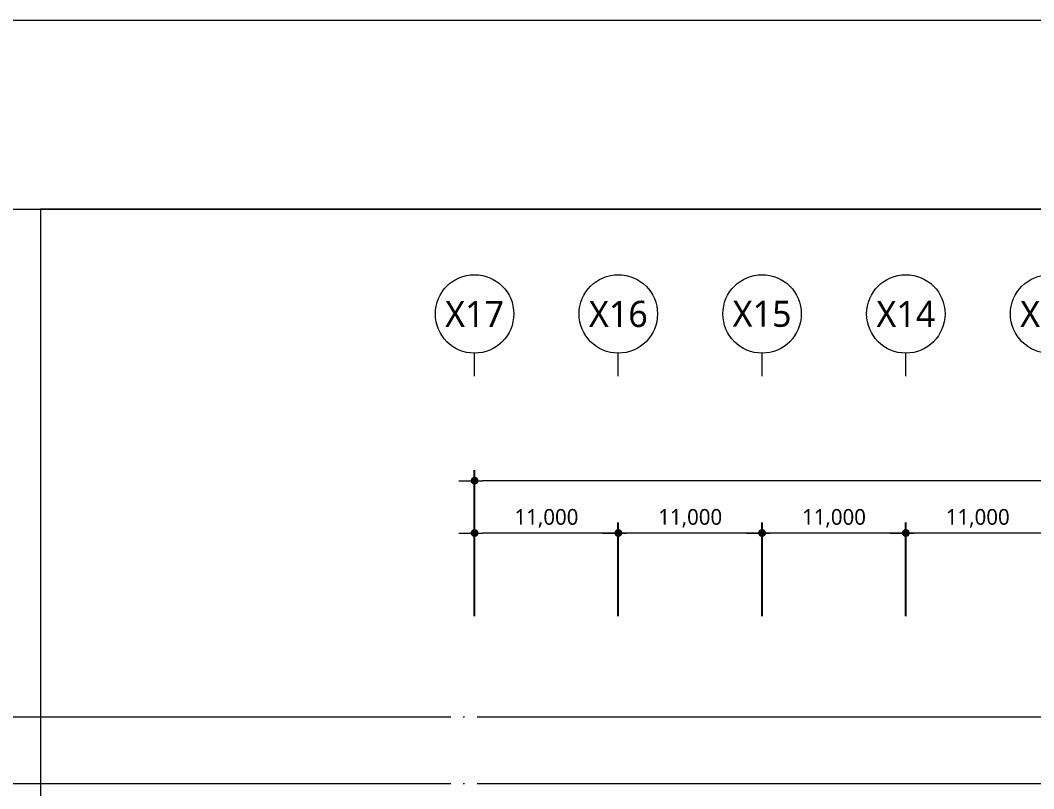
# Model space of a CAD drawing. Header units: millimetres. Extents: x 0 to 420000, y 0 to 297000.
# Drawn here: x 77252 to 154798, y 238250 to 297000 of the extents above; entities that cross this region are included whole.
import ezdxf
from ezdxf.enums import TextEntityAlignment as Align

# ---------------------------------------------------------------- set-up
doc = ezdxf.new("R2010")
doc.units = ezdxf.units.MM
doc.linetypes.add('CEN', pattern=[62, 60, -1, 0, -1])
doc.layers.get('Defpoints').update_dxf_attribs({"color": 140})
doc.layers.add('A-AXIS-LINE', color=1, linetype='CEN', lineweight=15)
doc.layers.add('A-XXXX-NPLT', color=144, linetype='Continuous', lineweight=15, plot=False)
doc.styles.add('HY울릉도L', font='')
doc.styles.add('맑은고딕', font='')
doc.styles.get('HY울릉도L').set_extended_font_data('HYwulM')
doc.styles.get('맑은고딕').set_extended_font_data('Malgun Gothic')
doc.dimstyles.new('CDIM', dxfattribs={"dimtxt": 3, "dimasz": 1.5, "dimexe": 2, "dimexo": 1, "dimgap": 1, "dimtad": 1, "dimdec": 0, "dimrnd": 0.5, "dimzin": 0, "dimdsep": 32, "dimlunit": 6, "dimtxsty": 'HY울릉도L', "dimblk1": '_CIDOT', "dimblk2": '_CIDOT', "dimsah": 1, "dimcen": 5.5, "dimclrd": 2, "dimclre": 2, "dimclrt": 7, "dimadec": 0, "dimazin": 0, "dimtfac": 1, "dimtdec": 0, "dimtix": 1, "dimtmove": 2, "dimatfit": 1, "dimldrblk": '_CIDOT', "dimfxl": 1, "dimtolj": 1, "dimtzin": 0, "dimlwd": -1, "dimarcsym": 0})

# ---------------------------------------------------------------- blocks, each defined once
blk = doc.blocks.new('axis(220316)')
at = {"layer": 'A-AXIS-LINE', "ltscale": 1000}
for p, q in [((4631788.1, -355868.7), (4955413.1, -355868.7)), ((4631788.1, -360968.7), (4955413.1, -360968.7))]:
    blk.add_line(p, q, dxfattribs=at)
blk = doc.blocks.new('_CIDOT')
at = {"color": 0, "linetype": 'ByBlock'}
blk.add_line((2, 0), (-1, 0), dxfattribs=at)
at = {"color": 0, "linetype": 'ByBlock', "const_width": 0.5}
blk.add_lwpolyline([(-0.25, 0, 1), (0.25, 0, 1)], format="xyb", close=True, dxfattribs=at)
blk = doc.blocks.new('*D134')
at = {"layer": 'A-XXXX-NPLT', "lineweight": -2, "transparency": 16777216}
for p, q in [((145013, 251450), (145013, 258600)), ((156013, 251450), (156013, 258600))]:
    blk.add_line(p, q, dxfattribs=at)
at = {"layer": 'A-XXXX-NPLT', "transparency": 16777216}
blk.add_line((155413, 257800), (145613, 257800), dxfattribs=at)
at = {"layer": 'Defpoints', "color": 0, "transparency": 16777216}
for p in [(145013, 257800), (145013, 251050), (156013, 251050)]:
    blk.add_point(p, dxfattribs=at)
at = {"layer": 'A-XXXX-NPLT', "transparency": 16777216, "xscale": 600, "yscale": 600, "zscale": 600}
for p, rotation in [((145013, 257800), 180.000000000097), ((156013, 257800), 9.696243807866267e-11)]:
    blk.add_blockref('_CIDOT', p, dxfattribs=dict(at, rotation=rotation))
at = {"layer": 'A-XXXX-NPLT', "color": 3, "transparency": 16777216, "insert": (150513, 258924), "char_height": 1200, "attachment_point": 5, "style": '맑은고딕'}
blk.add_mtext('\\A1;11,000', dxfattribs=at)
blk = doc.blocks.new('*D135')
at = {"layer": 'A-XXXX-NPLT', "lineweight": -2, "transparency": 16777216}
for p, q in [((134013, 251450), (134013, 258600)), ((145013, 251450), (145013, 258600))]:
    blk.add_line(p, q, dxfattribs=at)
at = {"layer": 'A-XXXX-NPLT', "transparency": 16777216}
blk.add_line((144413, 257800), (134613, 257800), dxfattribs=at)
at = {"layer": 'Defpoints', "color": 0, "transparency": 16777216}
for p in [(134013, 257800), (134013, 251050), (145013, 251050)]:
    blk.add_point(p, dxfattribs=at)
at = {"layer": 'A-XXXX-NPLT', "transparency": 16777216, "xscale": 600, "yscale": 600, "zscale": 600}
for p, rotation in [((134013, 257800), 180.000000000097), ((145013, 257800), 9.696243807866267e-11)]:
    blk.add_blockref('_CIDOT', p, dxfattribs=dict(at, rotation=rotation))
at = {"layer": 'A-XXXX-NPLT', "color": 3, "transparency": 16777216, "insert": (139513, 258924), "char_height": 1200, "attachment_point": 5, "style": '맑은고딕'}
blk.add_mtext('\\A1;11,000', dxfattribs=at)
blk = doc.blocks.new('*D136')
at = {"layer": 'A-XXXX-NPLT', "lineweight": -2, "transparency": 16777216}
for p, q in [((123013, 251450), (123013, 258600)), ((134013, 251450), (134013, 258600))]:
    blk.add_line(p, q, dxfattribs=at)
at = {"layer": 'A-XXXX-NPLT', "transparency": 16777216}
blk.add_line((133413, 257800), (123613, 257800), dxfattribs=at)
at = {"layer": 'Defpoints', "color": 0, "transparency": 16777216}
for p in [(123013, 257800), (123013, 251050), (134013, 251050)]:
    blk.add_point(p, dxfattribs=at)
at = {"layer": 'A-XXXX-NPLT', "transparency": 16777216, "xscale": 600, "yscale": 600, "zscale": 600}
for p, rotation in [((123013, 257800), 180.000000000097), ((134013, 257800), 9.696243807866267e-11)]:
    blk.add_blockref('_CIDOT', p, dxfattribs=dict(at, rotation=rotation))
at = {"layer": 'A-XXXX-NPLT', "color": 3, "transparency": 16777216, "insert": (128513, 258924), "char_height": 1200, "attachment_point": 5, "style": '맑은고딕'}
blk.add_mtext('\\A1;11,000', dxfattribs=at)
blk = doc.blocks.new('*D137')
at = {"layer": 'A-XXXX-NPLT', "lineweight": -2, "transparency": 16777216}
for p, q in [((112013, 251450), (112013, 262600)), ((288013, 251450), (288013, 262600))]:
    blk.add_line(p, q, dxfattribs=at)
at = {"layer": 'A-XXXX-NPLT', "transparency": 16777216}
blk.add_line((287413, 261800), (112613, 261800), dxfattribs=at)
at = {"layer": 'Defpoints', "color": 0, "transparency": 16777216}
for p in [(112013, 261800), (112013, 251050), (288013, 251050)]:
    blk.add_point(p, dxfattribs=at)
at = {"layer": 'A-XXXX-NPLT', "transparency": 16777216, "xscale": 600, "yscale": 600, "zscale": 600, "rotation": 180}
blk.add_blockref('_CIDOT', (112013, 261800), dxfattribs=at)
at = {"layer": 'A-XXXX-NPLT', "transparency": 16777216, "xscale": 600, "yscale": 600, "zscale": 600}
blk.add_blockref('_CIDOT', (288013, 261800), dxfattribs=at)
at = {"layer": 'A-XXXX-NPLT', "color": 3, "transparency": 16777216, "insert": (200013, 262924), "char_height": 1200, "attachment_point": 5, "style": '맑은고딕'}
blk.add_mtext('\\A1;176,000', dxfattribs=at)
blk = doc.blocks.new('*D138')
at = {"layer": 'A-XXXX-NPLT', "lineweight": -2, "transparency": 16777216}
for p, q in [((112013, 251450), (112013, 258600)), ((123013, 251450), (123013, 258600))]:
    blk.add_line(p, q, dxfattribs=at)
at = {"layer": 'A-XXXX-NPLT', "transparency": 16777216}
blk.add_line((122413, 257800), (112613, 257800), dxfattribs=at)
at = {"layer": 'Defpoints', "color": 0, "transparency": 16777216}
for p in [(112013, 257800), (112013, 251050), (123013, 251050)]:
    blk.add_point(p, dxfattribs=at)
at = {"layer": 'A-XXXX-NPLT', "transparency": 16777216, "xscale": 600, "yscale": 600, "zscale": 600}
for p, rotation in [((112013, 257800), 180.000000000097), ((123013, 257800), 9.696243807866267e-11)]:
    blk.add_blockref('_CIDOT', p, dxfattribs=dict(at, rotation=rotation))
at = {"layer": 'A-XXXX-NPLT', "color": 3, "transparency": 16777216, "insert": (117513, 258924), "char_height": 1200, "attachment_point": 5, "style": '맑은고딕'}
blk.add_mtext('\\A1;11,000', dxfattribs=at)

msp = doc.modelspace()

# ---------------------------------------------------------------- linework, layer by layer
at = {"layer": 'A-XXXX-NPLT'}
for p, q in [((112012.5, 269800), (112012.5, 271550)), ((123012.5, 269800), (123012.5, 271550)), ((134012.5, 269800), (134012.5, 271550)), ((145012.5, 269800), (145012.5, 271550))]:
    msp.add_line(p, q, dxfattribs=at)
for points in [[(0, 297000), (420000, 297000), (420000, 0), (0, 0)], [(373825, 14450), (14450, 14450), (14450, 282550), (373825, 282550)], [(337700, 282550), (78800, 282550), (78800, 148500), (337700, 148500)]]:
    msp.add_lwpolyline(points, close=True, dxfattribs=at)
for centre in [(112012.5, 274550), (123012.5, 274550), (134012.5, 274550), (145012.5, 274550), (156012.5, 274550)]:
    msp.add_circle(centre, 3000, dxfattribs=at)

# ---------------------------------------------------------------- block references
at = {"layer": 'A-AXIS-LINE'}
msp.add_blockref('axis(220316)', (-4581588.1, 599618.7), dxfattribs=at)

# ---------------------------------------------------------------- texts
at = {"layer": 'A-XXXX-NPLT', "style": '맑은고딕'}
for s, p in [('X17', (112012.5, 274550)), ('X16', (123012.5, 274550)), ('X15', (134012.5, 274550)), ('X14', (145012.5, 274550)), ('X13', (156012.5, 274550))]:
    msp.add_text(s, height=2000, dxfattribs=at).set_placement(p, align=Align.MIDDLE)

# ---------------------------------------------------------------- dimensions: what is measured, and where the dimension line sits
at = {"layer": 'A-XXXX-NPLT'}
for p1, p2, distance, picture, middle in [((288012.5, 251050), (112012.5, 251050), -10750, '*D137', (200012.5, 262923.9)), ((123012.5, 251050), (112012.5, 251050), -6750, '*D138', (117512.5, 258923.9)), ((134012.5, 251050), (123012.5, 251050), -6750, '*D136', (128512.5, 258923.9)), ((145012.5, 251050), (134012.5, 251050), -6750, '*D135', (139512.5, 258923.9)), ((156012.5, 251050), (145012.5, 251050), -6750, '*D134', (150512.5, 258923.9))]:
    dim = msp.add_aligned_dim(p1=p1, p2=p2, distance=distance, dimstyle='CDIM', override={"dimscale": 400, "dimtxsty": '맑은고딕', "dimclrd": 256, "dimclre": 256, "dimclrt": 3}, dxfattribs=at)
    dim.commit()
    dim.dimension.update_dxf_attribs({"geometry": picture, "text_midpoint": middle})

doc.saveas('drawing.dxf')
